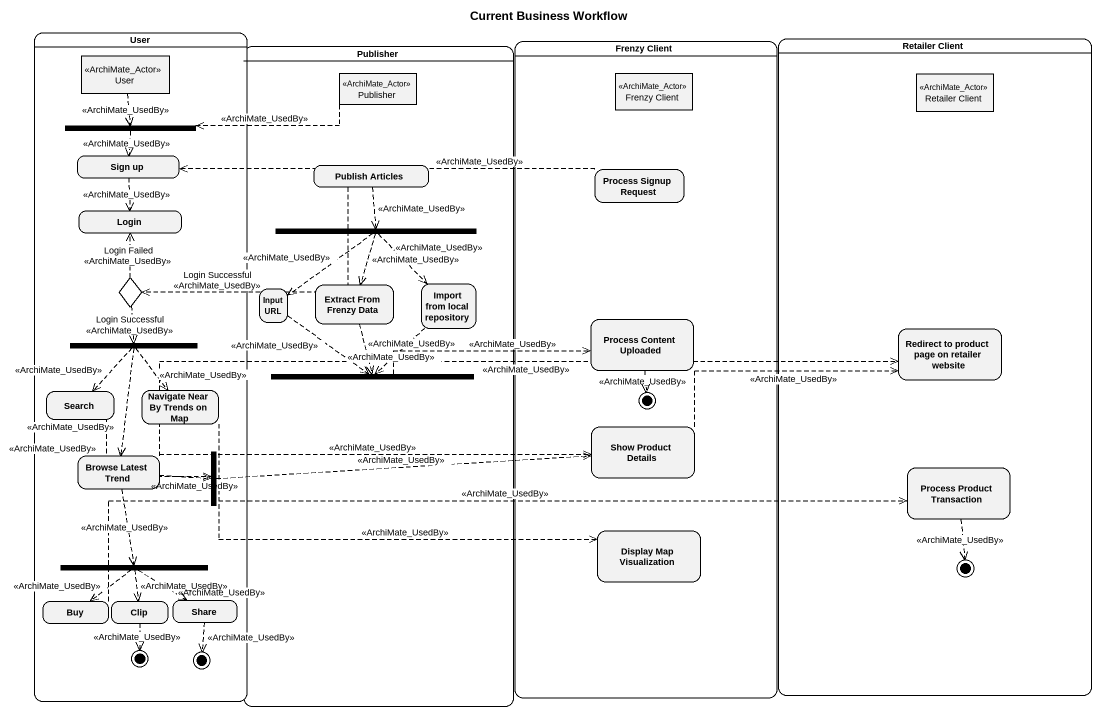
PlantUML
@startuml
title Current Business Workflow
hide empty description
state User {
  state "User" as User_2 <<ArchiMate_Actor>>
  state fork1 <<join>>
  state "Sign up" as Sign_up
  state Login
  state choice1 <<choice>>
  state fork3 <<fork>>
  state Search
  state "Navigate Near By Trends on Map" as Navigate_Near_By_Trends_on
  state "Browse Latest Trend" as Browse_Latest_Trend
  state fork5 <<join>>
  state fork6 <<fork>>
  state Buy
  state Clip
  state Share
  state final3 <<end>>
  state final4 <<end>>
}
state Publisher {
  state "Publisher" as Publisher_2 <<ArchiMate_Actor>>
  state "Publish Articles" as Publish_Articles
  state fork2 <<fork>>
  state "Input URL" as Input_URL
  state "Extract From Frenzy Data" as Extract_From_Frenzy_Data
  state "Import from local repository" as Import_from_local_repository
  state fork4 <<join>>
}
state "Frenzy Client" as Frenzy_Client {
  state "Frenzy Client" as Frenzy_Client_2 <<ArchiMate_Actor>>
  state "Process Signup Request" as Process_Signup_Request
  state "Process Content Uploaded" as Process_Content_Uploaded
  state "Show Product Details" as Show_Product_Details
  state "Display Map Visualization" as Display_Map_Visualization
  Process_Content_Uploaded -[dashed]-> [*] : <<ArchiMate_UsedBy>>
}
state "Retailer Client" as Retailer_Client {
  state "Retailer Client" as Retailer_Client_2 <<ArchiMate_Actor>>
  state "Redirect to product page on retailer website" as Redirect_to_product_page_on
  state "Process Product Transaction" as Process_Product_Transaction
  Process_Product_Transaction -[dashed]-> [*] : <<ArchiMate_UsedBy>>
}
User_2 -[dashed]-> fork1 : <<ArchiMate_UsedBy>>
Publisher_2 -left[dashed]-> fork1 : <<ArchiMate_UsedBy>>
fork1 -[dashed]-> Sign_up : <<ArchiMate_UsedBy>>
Sign_up -[dashed]-> Login : <<ArchiMate_UsedBy>>
Publish_Articles -[dashed]-> fork2 : <<ArchiMate_UsedBy>>
Publish_Articles -left[dashed]-> choice1 : Login Successful\n<<ArchiMate_UsedBy>>
Process_Signup_Request -left[dashed]-> Sign_up : <<ArchiMate_UsedBy>>
fork2 -[dashed]-> Input_URL : <<ArchiMate_UsedBy>>
fork2 -[dashed]-> Extract_From_Frenzy_Data : <<ArchiMate_UsedBy>>
fork2 -[dashed]-> Import_from_local_repository : <<ArchiMate_UsedBy>>
choice1 -up[dashed]-> Login : Login Failed\n<<ArchiMate_UsedBy>>
choice1 -[dashed]-> fork3 : Login Successful\n<<ArchiMate_UsedBy>>
Input_URL -[dashed]-> fork4 : <<ArchiMate_UsedBy>>
Extract_From_Frenzy_Data -[dashed]-> fork4 : <<ArchiMate_UsedBy>>
Import_from_local_repository -[dashed]-> fork4 : <<ArchiMate_UsedBy>>
fork3 -[dashed]-> Search : <<ArchiMate_UsedBy>>
fork3 -[dashed]-> Navigate_Near_By_Trends_on : <<ArchiMate_UsedBy>>
fork3 -[dashed]-> Browse_Latest_Trend : <<ArchiMate_UsedBy>>
Search -right[dashed]-> fork5 : <<ArchiMate_UsedBy>>
Navigate_Near_By_Trends_on -right[dashed]-> Display_Map_Visualization : <<ArchiMate_UsedBy>>
fork4 -right[dashed]-> Process_Content_Uploaded : <<ArchiMate_UsedBy>>
Show_Product_Details -right[dashed]-> Redirect_to_product_page_on : <<ArchiMate_UsedBy>>
Browse_Latest_Trend -right[dashed]-> Redirect_to_product_page_on : <<ArchiMate_UsedBy>>
Browse_Latest_Trend -right[dashed]-> Show_Product_Details : <<ArchiMate_UsedBy>>
Browse_Latest_Trend -right[dashed]-> fork5 : <<ArchiMate_UsedBy>>
Browse_Latest_Trend -[dashed]-> fork6 : <<ArchiMate_UsedBy>>
fork5 -right[dashed]-> Show_Product_Details : <<ArchiMate_UsedBy>>
fork6 -[dashed]-> Buy : <<ArchiMate_UsedBy>>
fork6 -[dashed]-> Clip : <<ArchiMate_UsedBy>>
fork6 -[dashed]-> Share : <<ArchiMate_UsedBy>>
Buy -right[dashed]-> Process_Product_Transaction : <<ArchiMate_UsedBy>>
Clip -[dashed]-> final3 : <<ArchiMate_UsedBy>>
Share -[dashed]-> final4 : <<ArchiMate_UsedBy>>
@enduml
